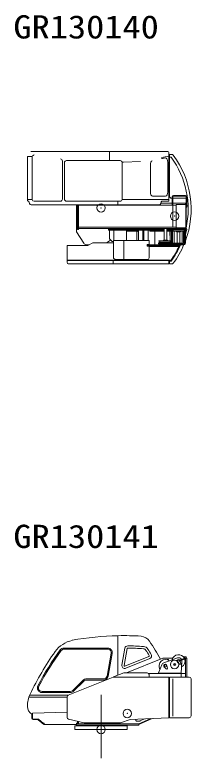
# Model space of a CAD drawing. Units: millimetres, scale not verified. Extents: x -42060 to 41922, y -35725 to 35822.
# Drawn here: x 19687 to 22800, y -34933 to -21804 of the extents above; entities that cross this region are included whole.
import ezdxf
from ezdxf.enums import TextEntityAlignment as Align

# ---------------------------------------------------------------- set-up
doc = ezdxf.new("R2010")
doc.units = ezdxf.units.MM
doc.header["$LTSCALE"] = 300
doc.header["$PDMODE"] = 32
doc.header["$PDSIZE"] = 150
doc.layers.add('0-0_0', color=7, linetype='Continuous', lineweight=18)
doc.styles.add('ＭＳ ゴシック', font='')
doc.styles.get('ＭＳ ゴシック').set_extended_font_data('MS Gothic')

msp = doc.modelspace()

# ---------------------------------------------------------------- linework, layer by layer
at = {"layer": '0-0_0'}
for p, q in [((19970.5, -24217.6), (22378.3, -24217.6)), ((21358.3, -24377.6), (21358.3, -24217.6)), ((22408.3, -25082.6), (22408.3, -24247.6)), ((22418.2, -24272.6), (22418.2, -24320.3)), ((22458.5, -24268), (22422.8, -24268)), ((19908.3, -24308.4), (19908.3, -25067.6)), ((19994.6, -24307.6), (19911, -24307.6)), ((19994.6, -25067.6), (19994.6, -24307.6)), ((20527.6, -25057.6), (20527.6, -24387.3)), ((20561.9, -25058.1), (20561.9, -24417.2)), ((21358.3, -24377.6), (20601.4, -24377.6)), ((21544.3, -24377.6), (21358.3, -24377.6)), ((21608.3, -24407.6), (21583, -24407.6)), ((21584.3, -25067.6), (21584.3, -24407.6)), ((21908.3, -24391.8), (21608.3, -24407.6)), ((22386.3, -24937.5), (22386.3, -24397.5)), ((22448.3, -24320.3), (22418.2, -24320.3)), ((22420.5, -24320.3), (22420.5, -25018.1)), ((22079.9, -24937.5), (22079.9, -24448.6)), ((22408.3, -25067.6), (21583, -25067.6)), ((22347.1, -25005.6), (22119.1, -25005.6)), ((22443.7, -25041.3), (22420.5, -25018.1)), ((22443.7, -25041.3), (22463.7, -25041.3)), ((22463.7, -25016.1), (22463.7, -25159.6)), ((22476.7, -25016.1), (22476.7, -25159.6)), ((22476.7, -25041.3), (22713.3, -25041.3)), ((22703.3, -24993.1), (22486.7, -24993.1)), ((22703.3, -25006.1), (22486.7, -25006.1)), ((22713.3, -25016.1), (22713.3, -25199.6)), ((22726.3, -25016.1), (22726.3, -25199.6)), ((22726.3, -25041.3), (22735.6, -25041.3)), ((19926.5, -25092.6), (19918.3, -25092.6)), ((19936.2, -25100.3), (19944.3, -25134.5)), ((21505.2, -25157.6), (19973.5, -25157.6)), ((20487.6, -25097.6), (20029.3, -25097.6)), ((21544.3, -25097.6), (20601.9, -25097.6)), ((20778.3, -25157.6), (20778.3, -25634.6)), ((20791.3, -25157.6), (20791.3, -25594.6)), ((20813.3, -25157.6), (20813.3, -25594.6)), ((20813.3, -25164.6), (22533.3, -25164.6)), ((21508.4, -25154.4), (21508.4, -25097.6)), ((22236.2, -25157.6), (21510.5, -25157.6)), ((22264.9, -25136.3), (22273.8, -25106.8)), ((22266.9, -25129.6), (22463.7, -25129.6)), ((22398.3, -25092.6), (22293, -25092.6)), ((22476.7, -25159.6), (22463.7, -25159.6)), ((22476.7, -25129.6), (22698.3, -25129.6)), ((22478.3, -25164.6), (22478.3, -25554.6)), ((22533.3, -25154.6), (22533.3, -25564.6)), ((22533.3, -25154.6), (22713.3, -25154.6)), ((22698.3, -25129.6), (22698.3, -25154.6)), ((22707.3, -25154.6), (22707.3, -25564.6)), ((22713.3, -25154.6), (22713.3, -25564.6)), ((22726.3, -25199.6), (22713.3, -25199.6)), ((22726.3, -25174.8), (22746.7, -25174.8)), ((20791.3, -25251.6), (20813.3, -25251.6)), ((20791.3, -25531.6), (20813.3, -25531.6)), ((20791.3, -25594.6), (20813.3, -25594.6)), ((20813.3, -25554.6), (22533.3, -25554.6)), ((20813.3, -25576.6), (22698.3, -25576.6)), ((21343.3, -25590.6), (22323.8, -25590.6)), ((21343.3, -25590.6), (21343.3, -25606.6)), ((22323.8, -25786.6), (22323.8, -25576.6)), ((22368.8, -25786.6), (22368.8, -25576.6)), ((22368.8, -25590.6), (22454, -25590.6)), ((22502.6, -25576.6), (22454, -25576.6)), ((22454, -25796.6), (22454, -25576.6)), ((22455.9, -25796.6), (22455.9, -25576.6)), ((22685.5, -25595.6), (22464.3, -25595.6)), ((22464.3, -25598.4), (22464.3, -25595.6)), ((22478, -25605.5), (22466.2, -25601.3)), ((22468.9, -25595.6), (22468.9, -25576.6)), ((22685.5, -25600.5), (22470.4, -25600.5)), ((22502.6, -25595.6), (22502.6, -25576.6)), ((22533.3, -25564.6), (22713.3, -25564.6)), ((22541.7, -25587.9), (22539.6, -25595.6)), ((22544.6, -25585.6), (22612, -25585.6)), ((22555.8, -25576.6), (22555.8, -25585.6)), ((22600.8, -25576.6), (22600.8, -25585.6)), ((22614.9, -25587.9), (22617, -25595.6)), ((22698.4, -25576.6), (22685.4, -25576.6)), ((22685.4, -25837.6), (22685.4, -25576.6)), ((22698.3, -25564.6), (22698.3, -25576.6)), ((22698.4, -25837.6), (22698.4, -25576.6)), ((22716.2, -25540.3), (22717.8, -25540.3)), ((22716.2, -25544.8), (22716.9, -25544.8)), ((20903.6, -25839.7), (20778.3, -25634.6)), ((21343.3, -25606.6), (22323.8, -25606.6)), ((21358.3, -25606.6), (21358.3, -25761.6)), ((21433.3, -25606.6), (21433.3, -25789.6)), ((21660.2, -25789.6), (21660.2, -25606.6)), ((21868.1, -25626.1), (21660.2, -25626.1)), ((21840.8, -25638.5), (21840.8, -25638)), ((21843.3, -25645.6), (21843.3, -25643.4)), ((21843.3, -25657.5), (21843.3, -25655.3)), ((21843.3, -25669.4), (21843.3, -25667.2)), ((21843.3, -25681.3), (21843.3, -25679.1)), ((21843.3, -25693.2), (21843.3, -25691)), ((21843.3, -25789.6), (21843.3, -25702.9)), ((21868.1, -25606.6), (21868.1, -25789.6)), ((21944.4, -25606.6), (21944.4, -25789.6)), ((21962.6, -25606.6), (21962.6, -25789.6)), ((22038.9, -25606.6), (22038.9, -25789.6)), ((22068.3, -25617.6), (22073.3, -25612.6)), ((22068.3, -25625.1), (22068.3, -25617.6)), ((22069.3, -25626.1), (22068.3, -25625.1)), ((22323.8, -25626.1), (22069.3, -25626.1)), ((22223.3, -25612.6), (22073.3, -25612.6)), ((22158.3, -25639.6), (22158.3, -25637.4)), ((22158.3, -25651.5), (22158.3, -25649.3)), ((22158.3, -25663.4), (22158.3, -25661.2)), ((22158.3, -25675.3), (22158.3, -25673.1)), ((22158.3, -25687.2), (22158.3, -25685)), ((22158.3, -25699.1), (22158.3, -25696.9)), ((22158.3, -25841.9), (22158.3, -25708.8)), ((22160.8, -25632.6), (22160.8, -25632.1)), ((22223.3, -25606.6), (22223.3, -25615.6)), ((22323.8, -25615.6), (22223.3, -25615.6)), ((22368.8, -25606.6), (22454, -25606.6)), ((22454, -25615.6), (22368.8, -25615.6)), ((22454, -25626.1), (22368.8, -25626.1)), ((22425.8, -25638.5), (22425.8, -25638)), ((22428.3, -25645.6), (22428.3, -25643.4)), ((22428.3, -25657.5), (22428.3, -25655.3)), ((22428.3, -25669.4), (22428.3, -25667.2)), ((22428.3, -25681.3), (22428.3, -25679.1)), ((22428.3, -25693.2), (22428.3, -25691)), ((22428.3, -25826.6), (22428.3, -25702.9)), ((22464.3, -25624.8), (22464.3, -25627.6)), ((22685.5, -25627.6), (22464.3, -25627.6)), ((22478, -25617.7), (22466.2, -25622)), ((22468.9, -25621.1), (22468.9, -25602.2)), ((22468.9, -25838.6), (22468.9, -25627.6)), ((22685.5, -25622.7), (22470.4, -25622.7)), ((22502.6, -25838.6), (22502.6, -25627.6)), ((22541.7, -25635.4), (22539.6, -25627.6)), ((22544.6, -25637.6), (22612, -25637.6)), ((22555.8, -25638.6), (22555.8, -25838.6)), ((22600.8, -25638.6), (22600.8, -25838.6)), ((22614.9, -25635.4), (22617, -25627.6)), ((22643.3, -25847.2), (22643.3, -25627.6)), ((22668.3, -25818.6), (22668.3, -25627.6)), ((22678.6, -25605.5), (22685.5, -25603)), ((22678.6, -25617.7), (22685.5, -25620.3)), ((20946.3, -25863.6), (21001.5, -25863.6)), ((20973.3, -25879.6), (21061.3, -25829.6)), ((21061.3, -25829.6), (21427.3, -25829.6)), ((21305.4, -25829.6), (21378.5, -25781.9)), ((21358.3, -25761.6), (21403.3, -25806.6)), ((21403.3, -25806.6), (21427.3, -25806.6)), ((21427.3, -25789.6), (21427.3, -26098.9)), ((21427.3, -25789.6), (22057.3, -25789.6)), ((21608.7, -25799.6), (21608.7, -26095.4)), ((22025.7, -25859.6), (22057.3, -25859.6)), ((22025.7, -25889.6), (22025.7, -25859.6)), ((22057.3, -25789.6), (22057.3, -25859.6)), ((22158.3, -25853.8), (22158.3, -25851.6)), ((22160.8, -25859.2), (22160.8, -25858.7)), ((22223.3, -25847.6), (22223.3, -25838.6)), ((22638.3, -25838.6), (22223.3, -25838.6)), ((22674.2, -25847.6), (22223.3, -25847.6)), ((22460.3, -25796.6), (22232.3, -25796.6)), ((22232.3, -25799.4), (22232.3, -25796.6)), ((22232.3, -25825.8), (22232.3, -25828.6)), ((22460.3, -25828.6), (22232.3, -25828.6)), ((22246, -25806.5), (22234.2, -25802.3)), ((22246, -25818.7), (22234.2, -25823)), ((22457.1, -25801.5), (22238.4, -25801.5)), ((22457.1, -25823.7), (22238.4, -25823.7)), ((22293.3, -25847.6), (22293.3, -25838.6)), ((22309.7, -25788.9), (22307.6, -25796.6)), ((22309.7, -25836.4), (22307.6, -25828.6)), ((22312.6, -25786.6), (22380, -25786.6)), ((22318.3, -25847.6), (22318.3, -25853.6)), ((22318.3, -25853.6), (22385.3, -25853.6)), ((22382.9, -25788.9), (22385, -25796.6)), ((22382.9, -25836.4), (22385, -25828.6)), ((22385.3, -25847.6), (22385.3, -25853.6)), ((22446.6, -25806.5), (22458.3, -25802.3)), ((22446.6, -25818.7), (22458.3, -25823)), ((22454, -25821.5), (22454, -25803.8)), ((22454, -25838.6), (22454, -25828.6)), ((22455.9, -25822.1), (22455.9, -25803.1)), ((22455.9, -25838.6), (22455.9, -25828.6)), ((22460.3, -25799.4), (22460.3, -25796.6)), ((22460.3, -25825.8), (22460.3, -25828.6)), ((22550.3, -25847.6), (22550.3, -25853.6)), ((22550.3, -25853.6), (22613.5, -25853.6)), ((22674.2, -25860.6), (22616, -25860.6)), ((22638.3, -25847.6), (22638.3, -25838.6)), ((22648.3, -25868.6), (22651.5, -25860.6)), ((22656.7, -25847.6), (22668.3, -25818.6)), ((20608.3, -25879.6), (20608.3, -26134.6)), ((20608.3, -25879.6), (20973.3, -25879.6)), ((22025.7, -25868.6), (22648.3, -25868.6)), ((22025.7, -25877.6), (22609.1, -25877.6)), ((22025.7, -25889.6), (22057.3, -25889.6)), ((22057.3, -25889.6), (22057.3, -26095)), ((22057.3, -25894.6), (22587.4, -25894.6)), ((22057.8, -25894.6), (22057.8, -25877.6)), ((22069.3, -25865.1), (22517.3, -25865.1)), ((22565.4, -25894.6), (22565.4, -25877.6)), ((21507.5, -26126.6), (22025.7, -26126.6)), ((20608.3, -26134.6), (22445.3, -26134.6)), ((20608.3, -26144.6), (20608.3, -26174.6)), ((20608.3, -26144.6), (22408.3, -26144.6)), ((20628.1, -26204.6), (22408.3, -26204.6)), ((21423.3, -26144.6), (21423.3, -26204.6)), ((22406.7, -26144.6), (22406.7, -26134.6)), ((22408.3, -26144.6), (22408.3, -26204.6)), ((22448.3, -26152.3), (22418.3, -26152.3)), ((22418.3, -26152.3), (22418.3, -26200.1)), ((22420.4, -26134.6), (22420.4, -26152.3)), ((22458.4, -26204.6), (22422.9, -26204.6)), ((21508.2, -32770.1), (21508.2, -33467.4)), ((20552.6, -32989.1), (21327.8, -32989.1)), ((20552.6, -33009.1), (21327.8, -33009.1)), ((21314.8, -33483.2), (21386.9, -33079.7)), ((21334.5, -33486.7), (21406.6, -33083.2)), ((21577.1, -33289.3), (21629.7, -32991)), ((21616.5, -33296.2), (21669.1, -32997.9)), ((22055.1, -33135.5), (21630.1, -33307.2)), ((22070.1, -33172.6), (21645.1, -33344.3)), ((21661.2, -33426.5), (22298.2, -33169.1)), ((22298.2, -33169.1), (22475.8, -33169.1)), ((22318.1, -33250.1), (22557.7, -33162.8)), ((22616.8, -33259.1), (22605.4, -33212.5)), ((22613.4, -33197.1), (22689.4, -33164.9)), ((22613.4, -33197.1), (22618.5, -33209.1)), ((22618.5, -33209.1), (22694.5, -33176.9)), ((22698.2, -33169.1), (22726.2, -33169.1)), ((22698.2, -33172.4), (22698.2, -33501.8)), ((22726.2, -33169.1), (22726.2, -33501.8)), ((22223.2, -33429.1), (22283.2, -33283.6)), ((22361.6, -33357.6), (22350.3, -33346.7)), ((22384.8, -33344.1), (22373.4, -33297.5)), ((22593.6, -33272.6), (22558.9, -33239.4)), ((22623.2, -33439.1), (22638.1, -33223.3)), ((21427.3, -33500.1), (21609.3, -33426.6)), ((21609.3, -33426.5), (22025.7, -33426.5)), ((22050.9, -33439.1), (22698.2, -33439.1)), ((22057.3, -33458.1), (22057.3, -33501.9)), ((22223.2, -33429.1), (22223.2, -33439.1)), ((22223.2, -33435.1), (22623.2, -33435.1)), ((22623.2, -33439.1), (22623.2, -33501.8)), ((21422.7, -33502.2), (20628.1, -33822)), ((20897.9, -33553.1), (20709.6, -33737.2)), ((20911.9, -33567.4), (20723.6, -33751.5)), ((20941.9, -33535.1), (21252.8, -33535.1)), ((20941.9, -33555.1), (21252.8, -33555.1)), ((21424, -33501.9), (22408.3, -33501.9)), ((21427.3, -33500.1), (21428.1, -33501.9)), ((22408.3, -33501.9), (22408.3, -34219.9)), ((22418.3, -33501.8), (22767.9, -33501.8)), ((22418.3, -33501.8), (22418.3, -34219.4)), ((22474.5, -33531.8), (22474.5, -34189.4)), ((22800.2, -33534.1), (22800.2, -34187.1)), ((19934.3, -33859.1), (20608.3, -33859.1)), ((19949.7, -33819.1), (20626.1, -33819.1)), ((20166.7, -33755.1), (20665.6, -33755.1)), ((20166.7, -33775.1), (20665.6, -33775.1)), ((20608.3, -33851.3), (20608.3, -34214.4)), ((21208.3, -33813.8), (21208.3, -34933.3)), ((19995.9, -34140.1), (20608.3, -34119.3)), ((19987.3, -34152.1), (19987.3, -34227.2)), ((19987.3, -34152.1), (19996.3, -34152.1)), ((19995.9, -34140.1), (19996.3, -34152.1)), ((19996.3, -34152.1), (19996.3, -34227.2)), ((20089, -34242.2), (20011.3, -34242.2)), ((20088.7, -34251.2), (20011.3, -34251.2)), ((20198.6, -34338.4), (20096.3, -34253.9)), ((20187, -34317.1), (20101.8, -34246.7)), ((20632.7, -34245.5), (20913.3, -34309.9)), ((21553.3, -34309.9), (21723.3, -34249.9)), ((21723.3, -34249.9), (22408.3, -34219.9)), ((21823.3, -34245.6), (21823.3, -34259.1)), ((21878.3, -34329.1), (22089.9, -34233.9)), ((21886.5, -34335.3), (22114.2, -34232.8)), ((21897.3, -34277.2), (21978.8, -34238.7)), ((22408.3, -34151.1), (22418.3, -34151.1)), ((22408.3, -34183.1), (22418.3, -34183.1)), ((22418.3, -34219.4), (22767.9, -34219.4)), ((20206.3, -34317.1), (20187, -34317.1)), ((20206.3, -34329.1), (20191.7, -34317.1)), ((20198.6, -34338.4), (20206.3, -34329.1)), ((20206.3, -34341.1), (20206.3, -34317.1)), ((20206.3, -34341.1), (20778.3, -34341.1)), ((20746.2, -34364.6), (20746.2, -34427.6)), ((20746.2, -34364.6), (21670.3, -34364.6)), ((20791.3, -34313.1), (20778.3, -34317.1)), ((20778.3, -34317.1), (20778.3, -34351.1)), ((20778.3, -34351.1), (21878.3, -34351.1)), ((20791.3, -34281.9), (20791.3, -34329.1)), ((20813.3, -34287), (20813.3, -34329.1)), ((20813.3, -34351.1), (20813.3, -34364.6)), ((20913.3, -34309.9), (21553.3, -34309.9)), ((21080.8, -34309.9), (21080.8, -34329.1)), ((21295.8, -34309.9), (21295.8, -34329.1)), ((21308.3, -34309.9), (21308.3, -34329.1)), ((21508.3, -34309.9), (21508.3, -34329.1)), ((21508.3, -34315.1), (21522.3, -34329.1)), ((21603.3, -34351.1), (21603.3, -34364.6)), ((21670.2, -34364.6), (21670.2, -34427.6)), ((21843.3, -34279.1), (21888.8, -34279.1)), ((21878.3, -34329.1), (21879.9, -34332.8)), ((21886.5, -34335.3), (21879.9, -34332.8)), ((20746.2, -34427.6), (21670.2, -34427.6))]:
    msp.add_line(p, q, dxfattribs=at)
for points in [[(19994.6, -25067.6), (19908.3, -25067.6), (19908.3, -25082.6)], [(22068.3, -25868.6), (22068.3, -25866.1), (22069.3, -25865.1)], [(22518.3, -25868.6), (22518.3, -25866.1), (22517.3, -25865.1)], [(22661.4, -33141.1), (22713.2, -33141.1), (22713.2, -33169.1)], [(22350.3, -33346.7), (22339.3, -33336.2), (22326.9, -33324.4)], [(20778.3, -34329.1), (21878.3, -34329.1), (21878.3, -34351.1)]]:
    msp.add_lwpolyline(points, dxfattribs=at)
for centre, radius in [((22578.2, -33219.1), 18.8), ((22346.2, -33304.1), 18.8), ((22508.2, -33279.1), 20)]:
    msp.add_circle(centre, radius, dxfattribs=at)
for centre, radius, start, end in [((20029.1, -24313.9), 35, 87.47334, 169.68907), ((22378.3, -24247.6), 30, 359.99996, 90), ((22422.8, -24272.6), 4.6, 90.00004, 179.25356), ((22458.4, -24300.3), 32.3, 36.59668, 89.80555), ((21198, -25236.3), 1602.3, 339.4642, 36.59668), ((20487.6, -24387.3), 40, 0.00004, 81.56342), ((20601.9, -24417.6), 40, 89.36825, 179.99998), ((21544.3, -24417.6), 40, 14.47752, 90.00002), ((23128.4, -28335.8), 4101.8, 100.11143, 101.97809), ((23128.4, -28355.7), 4101.8, 101.04192, 101.97809), ((21198, -25236.3), 1550, 347.50662, 36.22572), ((20029.3, -25062.6), 35, 188.21325, 269.99998), ((20487.6, -25057.6), 40, 269.99998, 359.99996), ((20601.9, -25057.6), 40, 180, 269.99998), ((21544.3, -25057.6), 40, 269.99998, 345.5239), ((22486.7, -25016.1), 23, 90, 180), ((22486.7, -25016.1), 10, 90, 180), ((22703.3, -25016.1), 23, 0, 90), ((22703.3, -25016.1), 10, 0, 90), ((19918.3, -25082.6), 10, 179.99996, 269.99998), ((19926.5, -25102.6), 10, 13.31246, 90.00002), ((19973.5, -25127.6), 30, 193.31246, 269.99998), ((21505.2, -25154.4), 3.2, 269.99998, 359.99996), ((21510.5, -25155.4), 2.2, 179.99996, 269.99998), ((22236.2, -25127.6), 30, 270.00004, 343.13945), ((22293, -25112.6), 20, 89.99991, 163.1394), ((22398.3, -25082.6), 10, 269.99998, 359.99996), ((22467.3, -25598.4), 3, 180.00001, 249.99999), ((22544.6, -25588.6), 3, 90, 164.99999), ((22612, -25588.6), 3, 15, 90), ((21198, -25236.3), 1565, 343.49035, 346.79423), ((22721, -25573.8), 10, 167.50662, 242.11876), ((22716.3, -25535.8), 9, 250.5358, 269.60877), ((22711.8, -25591.6), 10, 346.79423, 62.11876), ((21846.7, -25638), 5.95, 90, 180), ((21846.7, -25638.5), 5.95, 180, 234.56128), ((21846.7, -25650.4), 5.95, 125.43872, 234.56128), ((21846.7, -25662.3), 5.95, 125.43872, 234.56128), ((21846.7, -25674.2), 5.95, 125.43872, 234.56128), ((21846.7, -25686.1), 5.95, 125.43872, 234.56128), ((21846.7, -25698), 5.95, 125.43872, 234.56128), ((21847.9, -25629.1), 3, 270, 340.41557), ((21856.4, -25632.1), 5.95, 90, 160.41557), ((22154.8, -25632.1), 5.95, 0, 90), ((22154.8, -25632.6), 5.95, 305.43872, 0), ((22154.8, -25644.5), 5.95, 305.43872, 54.56128), ((22154.8, -25656.4), 5.95, 305.43872, 54.56128), ((22154.8, -25668.3), 5.95, 305.43872, 54.56128), ((22154.8, -25680.2), 5.95, 305.43872, 54.56128), ((22154.8, -25692.1), 5.95, 305.43872, 54.56128), ((22154.8, -25704), 5.95, 305.43872, 54.56128), ((22431.7, -25638), 5.95, 90, 180), ((22431.7, -25638.5), 5.95, 180, 234.56128), ((22431.7, -25650.4), 5.95, 125.43872, 234.56128), ((22431.7, -25662.3), 5.95, 125.43872, 234.56128), ((22431.7, -25674.2), 5.95, 125.43872, 234.56128), ((22431.7, -25686.1), 5.95, 125.43872, 234.56128), ((22431.7, -25698), 5.95, 125.43872, 234.56128), ((22432.9, -25629.1), 3, 270, 340.41557), ((22441.4, -25632.1), 5.95, 90, 160.41557), ((22467.3, -25624.8), 3, 110, 180.00001), ((22475.8, -25611.6), 6.5, 290.00001, 70), ((22544.6, -25634.6), 3, 195.00001, 270), ((22612, -25634.6), 3, 269.99999, 345), ((22680.8, -25611.6), 6.5, 110, 250.18773), ((20946.3, -25813.6), 50, 211.43955, 270), ((22154.8, -25859.2), 5.95, 270, 0), ((22154.8, -25846.8), 5.95, 305.43872, 54.56128), ((22154.8, -25858.7), 5.95, 0, 54.56128), ((22235.3, -25799.4), 3, 180.00001, 249.99999), ((22235.3, -25825.8), 3, 110, 180.00001), ((22243.8, -25812.6), 6.5, 290.00001, 70), ((22312.6, -25789.6), 3, 90, 164.99999), ((22312.6, -25835.6), 3, 195.00001, 270), ((22380, -25789.6), 3, 15, 90), ((22380, -25835.6), 3, 269.99999, 345), ((22448.8, -25812.6), 6.5, 110, 250), ((22457.3, -25799.4), 3, 290.00001, 360), ((22457.3, -25825.8), 3, 360, 70), ((21198, -25236.3), 1602.3, 323.40327, 337.06863), ((21196.7, -25233.2), 1540, 324.17091, 334.56256), ((21198, -25236.3), 1550, 323.77425, 335.92479), ((22025.7, -26095), 31.6, 270, 0), ((22422.9, -26200), 4.6, 180.74653, 270), ((22458.4, -26172.3), 32.3, 270, 323.40327), ((21608.2, -37769.1), 5000, 91.14598, 100.45794), ((21511.4, -32773.3), 3.2, 91.11024, 179.99996), ((21608.2, -37769.1), 5000, 86.46053, 91.10997), ((21897.6, -32977.9), 200, 33.72467, 84.45393), ((20806.3, -33341.2), 500, 102.19463, 144.5485), ((21679, -32999.7), 50, 89.15036, 170.00002), ((21608.2, -37769.1), 4820, 85.81991, 89.15031), ((17897, -35648.4), 5010, 29.45457, 33.72467), ((24472, -35951.2), 5000, 144.54844, 154.56326), ((24472, -35951.2), 4945, 143.67161, 152.313), ((24472, -35951.2), 4925, 143.67161, 152.313), ((20552.6, -33069.1), 80, 89.99993, 143.67155), ((20552.6, -33069.1), 60, 89.99993, 143.67155), ((21327.8, -33069.1), 80, 349.87532, 89.99998), ((21327.8, -33069.1), 60, 349.87532, 90.00004), ((21679, -32999.7), 10, 89.1508, 170.00018), ((21608.2, -37769.1), 4780, 85.81991, 89.15031), ((21952.3, -33061.7), 60, 32.53238, 85.82002), ((21952.3, -33061.7), 100, 32.53236, 85.81996), ((17897, -35648.4), 4870, 31.26224, 32.53232), ((17897, -35648.4), 4910, 31.26224, 32.53234), ((22051.4, -33126.3), 10, 292.00006, 31.2622), ((22051.4, -33126.3), 50, 292, 31.26223), ((22346.2, -33304.1), 114, 52.03247, 212.15591), ((22388.2, -33204.1), 15, 355.24549, 139.18973), ((22578.2, -33219.1), 114, 26.26871, 168.26584), ((22578.2, -33219.1), 28, 13.7398, 226.26021), ((22578.2, -33219.1), 60, 29.21928, 110.02269), ((22578.2, -33219.1), 114, 297.81944, 19.73142), ((22578.2, -33219.1), 60, 356.06269, 16.78075), ((22691.9, -33170.9), 6.5, 292.99988, 113.17442), ((21626.4, -33298), 50, 169.99991, 292.00053), ((21626.4, -33298), 10, 169.99964, 292.00277), ((22338.6, -33306.4), 60, 110.02269, 157.61987), ((22346.2, -33304.1), 28, 13.7398, 226.26021), ((22371.2, -33347.4), 14, 226.26021, 13.7398), ((22603.2, -33262.4), 14, 226.26021, 13.7398), ((22025.7, -33458.1), 31.6, 0, 90), ((20941.9, -33598.1), 63, 90, 134.35625), ((20941.9, -33598.1), 43, 90, 134.35625), ((21252.8, -33472.1), 63, 270, 349.87533), ((21252.8, -33472.1), 83, 270, 349.87533), ((21424, -33505.5), 3.6, 90, 111.92252), ((22767.9, -33534.1), 32.3, 0.00002, 89.99987), ((20166.7, -33692.1), 83, 152.313, 270), ((20166.7, -33692.1), 63, 152.313, 270), ((20665.6, -33692.1), 63, 270, 314.35625), ((20408.2, -34018.4), 500, 154.56342, 180.00001), ((20639.9, -33851.3), 31.6, 111.92251, 180.00001), ((20626.1, -33519.1), 300, 270, 271.79131), ((20665.6, -33692.1), 83, 270, 314.35625), ((20068.2, -34018.4), 160, 180.00002, 239.59463), ((20216.3, -34131.7), 10, 180, 187.68356), ((20011.3, -34227.2), 24, 180, 270), ((20011.3, -34227.2), 15, 180, 270), ((20088.7, -34263.2), 12, 50.45437, 90), ((20089, -34262.2), 20, 50.45437, 90), ((20639.9, -34214.4), 31.6, 179.99999, 257.074), ((21843.3, -34259.1), 20, 179.99999, 270), ((22767.9, -34187.1), 32.3, 270.00002, 359.99995), ((21888.8, -34259.1), 20, 270, 295.27776)]:
    msp.add_arc(centre, radius, start, end, dxfattribs=at)
for centre, major_axis, ratio, start_param, end_param in [((22119.1, -24450.5), (0, -70), 0.559998, 3.2949802, 4.7395447), ((22347.1, -24399.4), (0, -70), 0.559998, 1.5436406, 3.2504277), ((22119.1, -24935.6), (0, -70), 0.559998, 4.6851123, 6.2831853), ((22347.1, -24935.6), (0, -70), 0.559998, 6.2831853, 7.8812583), ((22616, -25854.1), (0, 6.5), 0.390732, 6.2831853, 9.424778), ((22674.2, -25837.6), (-24.2, 0), 0.949312, 1.5707963, 3.1415927), ((22674.2, -25837.6), (-11.2, 0), 0.890625, 1.5707963, 3.1415927), ((21507.5, -26095), (80.8, 0), 0.390997, 3.2633408, 4.712389), ((21615.2, -26095), (0, 31.6), 0.204207, 1.5614262, 3.1415927), ((20628.1, -26173), (0, -31.6), 0.626642, 4.712389, 6.2831853)]:
    msp.add_ellipse(centre, major_axis=major_axis, ratio=ratio, start_param=start_param, end_param=end_param, dxfattribs=at)
for p in [(21208.3, -25214.6), (22508.3, -25359.6), (22508.3, -33279.1), (21673.3, -34144.1), (21208.3, -34427.6)]:
    msp.add_point(p, dxfattribs=at)

# ---------------------------------------------------------------- texts
at = {"layer": '0-0_0', "style": 'ＭＳ ゴシック', "width": 1.15}
for s, p in [('GR130140', (19660.5, -22344.5)), ('GR130141', (19660.5, -31344.5))]:
    msp.add_text(s, height=410.6, dxfattribs=at).set_placement(p, align=Align.BOTTOM_LEFT)

doc.saveas('drawing.dxf')
